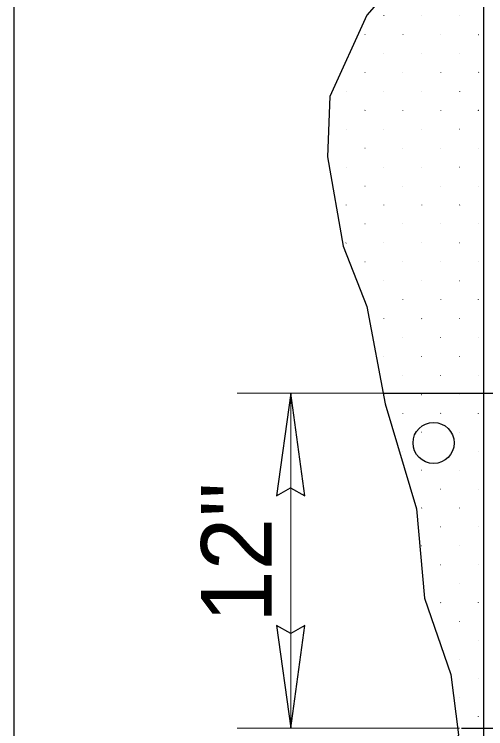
# Model space of a CAD drawing. Extents: x -329 to 40, y -46 to 222.
# Drawn here: x -282.21 to -273.41, y 57.52 to 70.86 of the extents above; entities that cross this region are included whole.
import ezdxf

# ---------------------------------------------------------------- set-up
doc = ezdxf.new("R2010")
doc.units = 0
doc.header["$LTSCALE"] = 0.53
doc.layers.add('1', color=7, linetype='Continuous', lineweight=13)

msp = doc.modelspace()

# ---------------------------------------------------------------- linework, layer by layer
at = {"layer": '1', "lineweight": 25}
for p, q in [((-282.2114, 44.1704), (-282.2114, 91.4499)), ((-273.5396, 70.4849), (-273.5378, 70.4868)), ((-273.4419, 70.2382), (-273.4402, 70.24)), ((-273.5396, 69.7778), (-273.5378, 69.7796)), ((-273.4419, 69.5311), (-273.4402, 69.5328)), ((-273.5414, 69.069), (-273.5396, 69.0708)), ((-273.5396, 69.0708), (-273.5378, 69.0725)), ((-273.4419, 68.824), (-273.4402, 68.8257)), ((-273.5414, 68.3618), (-273.5396, 68.3637)), ((-273.5414, 67.6547), (-273.5396, 67.6565)), ((-273.4437, 67.408), (-273.4419, 67.4098)), ((-273.5414, 66.9477), (-273.5396, 66.9494)), ((-273.4437, 66.7009), (-273.4419, 66.7027)), ((-273.5414, 66.2406), (-273.5396, 66.2423)), ((-273.4437, 65.9937), (-273.4419, 65.9956)), ((-273.5414, 65.5334), (-273.5396, 65.5352)), ((-273.4437, 65.2867), (-273.4419, 65.2884)), ((-273.5414, 64.8263), (-273.5396, 64.8281)), ((-273.4437, 64.5796), (-273.4419, 64.5813)), ((-273.5432, 64.1174), (-273.5414, 64.1192)), ((-273.5414, 64.1192), (-273.5396, 64.121)), ((-275.32, 63.7881), (-249.3931, 63.7881)), ((-273.4437, 63.8725), (-273.4419, 63.8742)), ((-275.3109, 63.7639), (-275.3092, 63.7657)), ((-274.6038, 63.7639), (-274.602, 63.7657)), ((-273.8967, 63.7639), (-273.8949, 63.7657)), ((-273.5432, 63.4103), (-273.5414, 63.4121)), ((-273.4454, 63.1636), (-273.4437, 63.1653)), ((-273.4437, 63.1653), (-273.4419, 63.1671)), ((-273.5432, 62.7032), (-273.5414, 62.705)), ((-273.4454, 62.4565), (-273.4437, 62.4582)), ((-273.5432, 61.9962), (-273.5414, 61.9979)), ((-273.4454, 61.7494), (-273.4437, 61.7512)), ((-273.5432, 61.289), (-273.5414, 61.2908)), ((-273.4454, 61.0422), (-273.4437, 61.044)), ((-273.5432, 60.5819), (-273.5414, 60.5837)), ((-273.4454, 60.3352), (-273.4437, 60.3369)), ((-273.5432, 59.8748), (-273.5414, 59.8766)), ((-273.4454, 59.6281), (-273.4437, 59.6298)), ((-273.5449, 59.1659), (-273.5432, 59.1677)), ((-273.5432, 59.1677), (-273.5414, 59.1695)), ((-273.4454, 58.9209), (-273.4437, 58.9228)), ((-273.5449, 58.4588), (-273.5432, 58.4606)), ((-273.4457, 58.2136), (-273.4454, 58.2138)), ((-273.4454, 58.2138), (-273.4437, 58.2156)), ((-273.5449, 57.7518), (-273.5432, 57.7535)), ((-273.8582, 57.5347), (-249.3931, 57.5347))]:
    msp.add_line(p, q, dxfattribs=at)
at = {"layer": '1'}
for p, q in [((-275.3092, 70.8367), (-275.3074, 70.8385)), ((-275.3074, 70.8385), (-275.3056, 70.8402)), ((-274.6003, 70.8385), (-274.5985, 70.8402)), ((-273.8932, 70.8385), (-273.8914, 70.8402)), ((-275.6627, 70.4832), (-275.6609, 70.4849)), ((-274.9556, 70.4832), (-274.9538, 70.4849)), ((-274.9538, 70.4849), (-274.9521, 70.4868)), ((-274.2467, 70.4849), (-274.2449, 70.4868)), ((-275.3092, 70.1297), (-275.3074, 70.1314)), ((-274.602, 70.1297), (-274.6003, 70.1314)), ((-274.6003, 70.1314), (-274.5985, 70.1332)), ((-273.8932, 70.1314), (-273.8914, 70.1332)), ((-274.2467, 69.7778), (-274.2449, 69.7796)), ((-275.6627, 69.7761), (-275.6609, 69.7778)), ((-274.9556, 69.7761), (-274.9538, 69.7778)), ((-274.2485, 69.7761), (-274.2467, 69.7778)), ((-276.0163, 69.4225), (-276.0145, 69.4243)), ((-275.3092, 69.4225), (-275.3074, 69.4243)), ((-274.602, 69.4225), (-274.6003, 69.4243)), ((-273.8949, 69.4225), (-273.8932, 69.4243)), ((-273.8932, 69.4243), (-273.8914, 69.4261)), ((-275.6627, 69.069), (-275.6609, 69.0708)), ((-274.9556, 69.069), (-274.9538, 69.0708)), ((-274.2485, 69.069), (-274.2467, 69.0708)), ((-276.0163, 68.7154), (-276.0145, 68.7172)), ((-275.3092, 68.7154), (-275.3074, 68.7172)), ((-274.602, 68.7154), (-274.6003, 68.7172)), ((-273.8949, 68.7154), (-273.8932, 68.7172)), ((-275.6627, 68.3618), (-275.6609, 68.3637)), ((-274.9556, 68.3618), (-274.9538, 68.3637)), ((-274.2485, 68.3618), (-274.2467, 68.3637)), ((-276.0163, 68.0083), (-276.0145, 68.0101)), ((-275.3092, 68.0083), (-275.3074, 68.0101)), ((-274.602, 68.0083), (-274.6003, 68.0101)), ((-273.8949, 68.0083), (-273.8932, 68.0101)), ((-275.6627, 67.6547), (-275.6609, 67.6565)), ((-274.9556, 67.6547), (-274.9538, 67.6565)), ((-274.2485, 67.6547), (-274.2467, 67.6565)), ((-276.0163, 67.3012), (-276.0145, 67.303)), ((-275.3092, 67.3012), (-275.3074, 67.303)), ((-274.602, 67.3012), (-274.6003, 67.303)), ((-273.8949, 67.3012), (-273.8932, 67.303)), ((-275.6627, 66.9477), (-275.6609, 66.9494)), ((-274.9556, 66.9477), (-274.9538, 66.9494)), ((-274.2485, 66.9477), (-274.2467, 66.9494)), ((-276.018, 66.5923), (-276.0163, 66.5941)), ((-276.0163, 66.5941), (-276.0145, 66.5958)), ((-275.3092, 66.5941), (-275.3074, 66.5958)), ((-274.602, 66.5941), (-274.6003, 66.5958)), ((-273.8949, 66.5941), (-273.8932, 66.5958)), ((-275.6645, 66.2387), (-275.6627, 66.2406)), ((-275.6627, 66.2406), (-275.6609, 66.2423)), ((-274.9556, 66.2406), (-274.9538, 66.2423)), ((-274.2485, 66.2406), (-274.2467, 66.2423)), ((-275.3109, 65.8852), (-275.3092, 65.887)), ((-275.3092, 65.887), (-275.3074, 65.8888)), ((-274.602, 65.887), (-274.6003, 65.8888)), ((-273.8949, 65.887), (-273.8932, 65.8888)), ((-275.6645, 65.5317), (-275.6627, 65.5334)), ((-274.9573, 65.5317), (-274.9556, 65.5334)), ((-274.9556, 65.5334), (-274.9538, 65.5352)), ((-274.2485, 65.5334), (-274.2467, 65.5352)), ((-275.3109, 65.1781), (-275.3092, 65.1799)), ((-274.6038, 65.1781), (-274.602, 65.1799)), ((-274.602, 65.1799), (-274.6003, 65.1817)), ((-273.8949, 65.1799), (-273.8932, 65.1817)), ((-274.9573, 64.8246), (-274.9556, 64.8263)), ((-274.2502, 64.8246), (-274.2485, 64.8263)), ((-274.2485, 64.8263), (-274.2467, 64.8281)), ((-275.3109, 64.471), (-275.3092, 64.4728)), ((-274.6038, 64.471), (-274.602, 64.4728)), ((-273.8967, 64.471), (-273.8949, 64.4728)), ((-273.8949, 64.4728), (-273.8932, 64.4746)), ((-274.9573, 64.1174), (-274.9556, 64.1192)), ((-274.2502, 64.1174), (-274.2485, 64.1192)), ((-278.0487, 63.7881), (-275.32, 63.7881)), ((-277.0487, 59.7769), (-277.0487, 63.7881)), ((-274.9573, 63.4103), (-274.9556, 63.4121)), ((-274.2502, 63.4103), (-274.2485, 63.4121)), ((-274.6038, 63.0568), (-274.602, 63.0586)), ((-273.8967, 63.0568), (-273.8949, 63.0586)), ((-274.9573, 62.7032), (-274.9556, 62.705)), ((-274.6038, 62.3497), (-274.602, 62.3515)), ((-273.8967, 62.3497), (-273.8949, 62.3515)), ((-274.2502, 61.9962), (-274.2485, 61.9979)), ((-274.6038, 61.6426), (-274.602, 61.6443)), ((-273.8967, 61.6426), (-273.8949, 61.6443)), ((-274.2502, 61.289), (-274.2485, 61.2908)), ((-274.6038, 60.9355), (-274.602, 60.9372)), ((-273.8967, 60.9355), (-273.8949, 60.9372)), ((-274.2502, 60.5819), (-274.2485, 60.5837)), ((-273.8967, 60.2283), (-273.8949, 60.2302)), ((-277.0487, 57.5347), (-277.0487, 59.7971)), ((-274.252, 59.8731), (-274.2502, 59.8748)), ((-274.2502, 59.8748), (-274.2485, 59.8766)), ((-273.8985, 59.5195), (-273.8967, 59.5212)), ((-273.8967, 59.5212), (-273.8949, 59.523)), ((-274.252, 59.1659), (-274.2502, 59.1677)), ((-273.8985, 58.8124), (-273.8967, 58.8142)), ((-273.8985, 58.1052), (-273.8967, 58.1071)), ((-278.0487, 57.5347), (-273.8997, 57.5347))]:
    msp.add_line(p, q, dxfattribs=at)
at = {"layer": '1', "lineweight": 25}
for points in [[(-273.4457, 84.7573), (-273.4457, 69.8691), (-273.4457, 50.5867)], [(-274.551, 72.077), (-275.6296, 70.8503), (-276.316, 69.3293), (-276.365, 68.2009), (-276.0708, 66.5327), (-275.6296, 65.4043), (-275.2864, 63.5888), (-274.6981, 61.6262), (-274.551, 59.9581), (-274.0607, 58.5352), (-273.9136, 57.4067), (-274.551, 55.9348), (-274.5019, 54.9044), (-275.3354, 53.2853), (-274.9923, 51.9606), (-274.3548, 50.9793), (-273.7665, 50.5867), (-273.4233, 50.5867)], [(-273.4437, 68.1151), (-273.4419, 68.1168), (-273.4402, 68.1187)]]:
    msp.add_lwpolyline(points, dxfattribs=at)
for points in [[(-277.0487, 63.7881), (-277.3119, 61.8723), (-277.0514, 62.0205), (-276.7854, 61.8723)], [(-277.0487, 57.5347), (-276.7854, 59.4507), (-277.0459, 59.3024), (-277.3119, 59.4507)]]:
    msp.add_lwpolyline(points, close=True, dxfattribs=at)
msp.add_circle((-274.381, 62.8585), 0.3834, dxfattribs=at)

# ---------------------------------------------------------------- texts
at = {"layer": '1'}
msp.add_text("12''", height=1.32, rotation=90, dxfattribs=at).set_placement((-277.4032, 59.4978))

doc.saveas('drawing.dxf')
